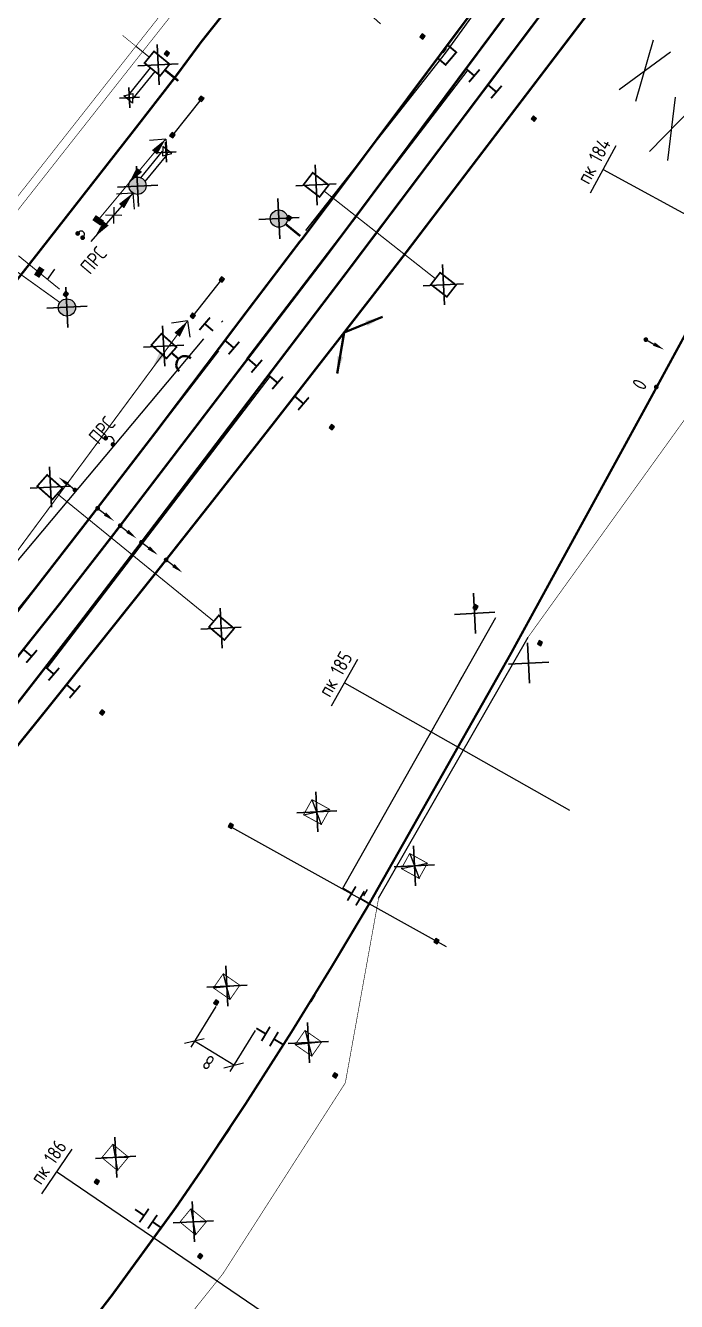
# Model space of a CAD drawing. Header units: metres. Extents: x 7125 to 11673, y -5803 to -4152.
# Drawn here: x 10838.7 to 10951.7, y -5435.8 to -5214.4 of the extents above; entities that cross this region are included whole.
import ezdxf
from ezdxf.enums import TextEntityAlignment as Align

# ---------------------------------------------------------------- set-up
doc = ezdxf.new("R2010")
doc.units = ezdxf.units.M
doc.layers.get('Defpoints').update_dxf_attribs({"color": 4})
for name, color, linetype in [('DEMONTAG', 1, 'Continuous'), ('P_piket (новые)', 7, 'Continuous'), ('P_ps_psi_prs_2 ЭТАП', 1, 'Continuous'), ('P_userhelp_стойки', 1, 'Continuous'), ('S_opor', 7, 'Continuous'), ('S_p_podves_1КП', 7, 'Continuous'), ('S_zig', 7, 'Continuous'), ('КС_ОПОРЫ В МАСШТАБЕ', 6, 'Continuous')]:
    doc.layers.add(name, color=color, linetype=linetype)
doc.layers.add('N_p_podves_2КП', color=1, linetype='Continuous', lineweight=40)
doc.styles.add('00 ТЭЛП  25', font='gost.shx', dxfattribs={"height": 2.5})
doc.styles.add('GostB_TTF', font='')
doc.styles.get("Standard").update_dxf_attribs({"font": 'arial.ttf'})
doc.styles.add('Шаблон 1.5', font='simplex.shx', dxfattribs={"height": 1.5})
doc.styles.get('GostB_TTF').set_extended_font_data('GOST type B')
doc.linetypes.add('ВЛ2', pattern='A,15.3,-2.35,["WL",GostB_TTF,S=1.5,R=0,X=-1.2,Y=-0.75],-2.35', length=20)
doc.linetypes.add('Волновод', pattern='A,100.7,-7.2,["~",Standard,S=2.5,R=0,X=-2.54,Y=-1.4],-4.35', length=112.25)
doc.linetypes.add('Волновод1', pattern='A,35.8,-2.1,["~",GostB_TTF,S=3,R=0,X=-1.1,Y=-1.05],-2.1', length=40)
doc.linetypes.add('ВОЛС1', pattern='A,33.6,-3.2,["ВОЛС",GostB_TTF,S=1.5,R=0,X=-2.2,Y=-0.75],-3.2', length=40)
doc.dimstyles.new('ISO-25', dxfattribs={"dimtxt": 2.5, "dimasz": 2.5, "dimexe": 1.25, "dimexo": 0.625, "dimtad": 1, "dimtxsty": '00 ТЭЛП  25', "dimblk": 'OBLIQUE', "dimcen": 2.5, "dimadec": 0, "dimazin": 0, "dimtfac": 1, "dimtmove": 0, "dimatfit": 3, "dimfxl": 1, "dimarcsym": 0})

# ---------------------------------------------------------------- blocks, each defined once
blk = doc.blocks.new('*U265')
at = {"const_width": 0.3}
blk.add_lwpolyline([(-1.3, 1.75), (1.3, 1.75), (1.3, -1.75), (-1.3, -1.75)], close=True, dxfattribs=at)
at = {"layer": 'Defpoints'}
blk.add_point((0, 0), dxfattribs=at)
blk = doc.blocks.new('*U865')
at = {"lineweight": -3}
for q in [(1.42, 2.45), (2.45, -1.42)]:
    blk.add_line((0, 0), q, dxfattribs=at)
blk.add_solid([(6.97, 1.17), (6.64, 2.3), (9.7, 2.58)], dxfattribs=at)
at = {"lineweight": -3, "extrusion": (-1.59297e-17, 9.87231e-17, -1)}
blk.add_solid([(-2.76, 1.34), (-3.07, 0.2), (0, 0)], dxfattribs=at)
blk = doc.blocks.new('*U362')
at = {"ltscale": 0.8}
h = blk.add_hatch(color=256, dxfattribs=at)
edge = h.paths.add_edge_path()
edge.add_arc((0, 0), 0.411, 0, 360, ccw=False)
blk.add_line((0, 0), (0, 1.6), dxfattribs=at)
blk.add_solid([(-0.33, 1.6), (0.33, 1.6), (0, 3.6)], dxfattribs=at)
at = {"ltscale": 0.8, "style": 'Шаблон 1.5', "flags": 4}
blk.add_attdef('N_ZIG_ZNACHENIE', text='', height=1.5, dxfattribs=at).set_placement((0, 0.9), align=Align.CENTER)
blk = doc.blocks.new('*U306')
at = {"ltscale": 0.8}
h = blk.add_hatch(color=256, dxfattribs=at)
edge = h.paths.add_edge_path()
edge.add_arc((0, 0), 0.411, 0, 360)
blk.add_line((0, 0), (0, -1.6), dxfattribs=at)
blk.add_solid([(-0.33, -1.6), (0.33, -1.6), (0, -3.6)], dxfattribs=at)
at = {"ltscale": 0.8, "style": 'Шаблон 1.5', "flags": 4}
blk.add_attdef('N_ZIG_ZNACHENIE', text='', height=1.5, dxfattribs=at).set_placement((0, 0.9), align=Align.CENTER)
blk = doc.blocks.new('*U384')
at = {"lineweight": 40, "ltscale": 2}
blk.add_line((0, -1.75), (0, -3.36), dxfattribs=at)
at = {"const_width": 0.3}
blk.add_lwpolyline([(-1.3, 1.75), (1.3, 1.75), (1.3, -1.75), (-1.3, -1.75)], close=True, dxfattribs=at)
at = {"lineweight": 40, "ltscale": 2}
blk.add_arc((0, -4.86), 1.5, 0, 180, dxfattribs=at)
at = {"layer": 'Defpoints'}
blk.add_point((0, 0), dxfattribs=at)
blk = doc.blocks.new('*U385')
at = {"ltscale": 0.8}
h = blk.add_hatch(color=0, dxfattribs=at)
edge = h.paths.add_edge_path()
edge.add_arc((0.05, 0.26), 0.411, 0, 360)
h = blk.add_hatch(color=0, dxfattribs=at)
edge = h.paths.add_edge_path()
edge.add_arc((0.05, -1.43), 0.411, 0, 360)
at = {"color": 0, "ltscale": 0.8}
blk.add_arc((0.04, -0.59), 0.845, 270.6614, 89.3386, dxfattribs=at)
at = {"color": 0, "ltscale": 0.8, "style": 'Шаблон 1.5', "flags": 4}
blk.add_attdef('N_PRS', text='', height=1.5, dxfattribs=at).set_placement((0.24, 0.71), align=Align.CENTER)
blk = doc.blocks.new('_Стойка без подкоса')
at = {"layer": 'P_userhelp_стойки', "color": 0, "ltscale": 0.5, "const_width": 0.32}
blk.add_lwpolyline([(0, 0), (0, -1.9), (1.43, -1.9), (-1.43, -1.9)], dxfattribs=at)
blk = doc.blocks.new('*U270')
blk.add_blockref('_Стойка без подкоса', (0, 1.9))
blk = doc.blocks.new('*U516')
at = {"const_width": 0.3}
blk.add_lwpolyline([(-1.3, 1.75), (1.3, 1.75), (1.3, -1.75), (-1.3, -1.75)], close=True, dxfattribs=at)
at = {"layer": 'Defpoints'}
blk.add_point((0, 0), dxfattribs=at)
blk = doc.blocks.new('S_OPOR_GB')
h = blk.add_hatch(color=256)
edge = h.paths.add_edge_path()
edge.add_arc((0, 0), 1.5, 0, 360)
at = {"ltscale": 0.8}
blk.add_circle((0, 0), 1.5, dxfattribs=at)
blk = doc.blocks.new('S_OPOR_GB_BKONS_BKRON')
blk.add_blockref('S_OPOR_GB', (0, 0))
blk = doc.blocks.new('*U348')
at = {"lineweight": 40, "ltscale": 0.8, "const_width": 0.4}
blk.add_lwpolyline([(0, -1.5), (0, -4.78)], dxfattribs=at)
blk.add_blockref('S_OPOR_GB_BKONS_BKRON', (0, 0))
blk = doc.blocks.new('N_KRON')
at = {"color": 0, "ltscale": 0.8, "const_width": 0.2}
blk.add_lwpolyline([(0, 3), (0, 0)], dxfattribs=at)
at = {"color": 1, "ltscale": 0.8, "const_width": 0.2}
blk.add_lwpolyline([(0, 3), (0, 3)], dxfattribs=at)
at = {"layer": 'Defpoints', "ltscale": 0.8, "const_width": 0.1}
blk.add_lwpolyline([(0, 6), (0, 3)], dxfattribs=at)
blk = doc.blocks.new('*U176')
at = {"const_width": 0.3}
blk.add_lwpolyline([(-1.3, 1.75), (1.3, 1.75), (1.3, -1.75), (-1.3, -1.75)], close=True, dxfattribs=at)
at = {"color": 0, "ltscale": 0.8, "const_width": 0.4}
blk.add_lwpolyline([(0, -1.75), (0, -4.75)], dxfattribs=at)
at = {"layer": 'Defpoints'}
blk.add_point((0, 0), dxfattribs=at)
at = {"color": 0}
blk.add_blockref('N_KRON', (0, 1.75), dxfattribs=at)
blk = doc.blocks.new('*U331')
blk.add_blockref('S_OPOR_GB_BKONS_BKRON', (0, 0))
blk = doc.blocks.new('N_OTTG2')
at = {"color": 0, "ltscale": 0.8}
for p, q in [((-8.03, 1), (-8.03, -1)), ((-6.71, 0), (-8.03, 1)), ((-1.37, 0.5), (-7.38, 0.5)), ((-8.03, -1), (-6.71, 0)), ((-1.37, -0.5), (-7.36, -0.5))]:
    blk.add_line(p, q, dxfattribs=at)
blk = doc.blocks.new('Существующие оттяжки')
at = {"linetype": 'Волновод'}
blk.add_blockref('N_OTTG2', (0, 0), dxfattribs=at)
blk = doc.blocks.new('S_ZIG_0')
at = {"ltscale": 0.8}
h = blk.add_hatch(color=256, dxfattribs=at)
edge = h.paths.add_edge_path()
edge.add_arc((0.01, 0.02), 0.411, -180, 180)
at = {"ltscale": 0.8, "style": 'Шаблон 1.5', "flags": 4}
blk.add_attdef('N_ZIG_0', text='', height=1.5, dxfattribs=at).set_placement((0.01, 0.78), align=Align.CENTER)
blk = doc.blocks.new('*U559')
for p, q in [((4.68, 16.35), (-4.68, 16.35)), ((0, 16.35), (0, -28.55))]:
    blk.add_line(p, q)
blk = doc.blocks.new('A$C62177B7A')
for p, q in [((-0.335, 0.335), (-0.335, -0.335)), ((0.335, 0.335), (-0.335, 0.335)), ((0.335, -0.335), (0.335, 0.335)), ((-0.335, -0.335), (0.335, -0.335))]:
    blk.add_line(p, q)
at = {"layer": 'Defpoints'}
for p, q in [((-0.335, 0.335), (0.335, -0.335)), ((0.335, 0.335), (-0.335, -0.335)), ((-0.335, 0), (0.335, 0)), ((0, 0.335), (0, -0.335))]:
    blk.add_line(p, q, dxfattribs=at)
blk = doc.blocks.new('*U85')
for p, q in [((0.11, 0.605), (-0.11, 0.605)), ((-0.11, 0.605), (-0.11, 0.065)), ((-0.11, 0.065), (0.11, 0.065)), ((0.11, 0.065), (0.11, 0.605))]:
    blk.add_line(p, q)
at = {"layer": 'Defpoints'}
for p, q in [((0.11, 0.065), (-0.11, 0.605)), ((-0.11, 0.065), (0.11, 0.605)), ((0.11, 0.335), (-0.11, 0.335)), ((0, 0.065), (0, 0.605))]:
    blk.add_line(p, q, dxfattribs=at)
blk.add_blockref('A$C62177B7A', (0, 0.335))
blk = doc.blocks.new('*U188')
for p, q in [((0, 0), (-8, 0)), ((0.375, 0.335), (-0.295, 0.335)), ((-0.295, 0.335), (-0.295, -0.335)), ((0.375, -0.335), (0.375, 0.335)), ((-0.295, -0.335), (0.375, -0.335))]:
    blk.add_line(p, q)
at = {"layer": 'Defpoints'}
for p, q in [((-0.295, -0.335), (0.375, 0.335)), ((-0.295, 0.335), (0.375, -0.335)), ((0.04, 0.335), (0.04, -0.335)), ((-0.295, 0), (0.375, 0))]:
    blk.add_line(p, q, dxfattribs=at)
blk = doc.blocks.new('*U864')
blk.add_blockref('S_OPOR_GB_BKONS_BKRON', (0, 0))
blk = doc.blocks.new('*U383')
at = {"ltscale": 0.8}
for p in [(-6.35, -3.43), (6.26, -3.6)]:
    blk.add_line(p, (0, 0), dxfattribs=at)
for points in [[(-3.94, -1.59), (-3.47, -2.45), (-6.35, -3.43)], [(3.89, -1.69), (3.41, -2.54), (6.26, -3.6)]]:
    blk.add_solid(points, dxfattribs=at)
blk = doc.blocks.new('_Oblique')
at = {"color": 0, "linetype": 'ByBlock', "lineweight": -2}
blk.add_line((-0.5, -0.5), (0.5, 0.5), dxfattribs=at)
blk = doc.blocks.new('*D882')
at = {"layer": 'Defpoints', "color": 0, "lineweight": -2, "transparency": 16777216}
for p, q in [((10871.73, -5384.56), (10867.38, -5391.66)), ((10878.55, -5388.74), (10874.2, -5395.84)), ((10874.85, -5394.78), (10868.03, -5390.6))]:
    blk.add_line(p, q, dxfattribs=at)
at = {"layer": 'Defpoints', "color": 0, "transparency": 16777216}
for p in [(10872.05, -5384.03), (10878.87, -5388.21), (10868.03, -5390.6)]:
    blk.add_point(p, dxfattribs=at)
at = {"layer": 'Defpoints', "color": 0, "lineweight": -2, "transparency": 16777216, "xscale": 2.5, "yscale": 2.5, "zscale": 2.5}
for p, rotation in [((10868.03, -5390.6), 148.5042554702589), ((10874.85, -5394.78), 328.5042554702589)]:
    blk.add_blockref('_Oblique', p, dxfattribs=dict(at, rotation=rotation))
at = {"layer": 'Defpoints', "color": 0, "transparency": 16777216, "insert": (10870.46, -5394.29), "char_height": 2.5, "attachment_point": 5, "rotation": 148.5043, "style": '00 ТЭЛП  25'}
blk.add_mtext('8', dxfattribs=at)
blk = doc.blocks.new('*U919')
at = {"lineweight": -3}
for q in [(1.54, 2.37), (2.37, -1.54)]:
    blk.add_line((0, 0), q, dxfattribs=at)
at = {"lineweight": -3, "extrusion": (-1.10253e-17, 9.93904e-17, -1)}
blk.add_solid([(-2.83, 1.2), (-3.07, 0.05), (0, 0)], dxfattribs=at)
at = {"lineweight": -3}
blk.add_solid([(7.02, 0.82), (6.75, 1.97), (9.82, 2.09)], dxfattribs=at)
blk = doc.blocks.new('Z_DEMONT')
at = {"color": 1, "lineweight": -3, "ltscale": 0.8}
for p, q in [((-1.02, 1.01), (0.98, -0.99)), ((-1.02, -0.99), (0.98, 1.01))]:
    blk.add_line(p, q, dxfattribs=at)
blk = doc.blocks.new('D_A_PKOMP')
at = {"lineweight": -3}
for q in [(1.79, 2.19), (11.1, 1.1), (2.19, -1.79)]:
    blk.add_line((0, 0), q, dxfattribs=at)
at = {"lineweight": -3, "extrusion": (0, 1e-16, -1)}
blk.add_solid([(-2.94, 0.88), (-3.06, -0.29), (0, 0)], dxfattribs=at)
at = {"lineweight": -3}
blk.add_solid([(7.07, 0.04), (6.92, 1.21), (9.99, 1)], dxfattribs=at)
at = {"linetype": 'Волновод'}
blk.add_blockref('Z_DEMONT', (5.1, 0.5), dxfattribs=at)
blk = doc.blocks.new('*U920')
at = {"color": 0, "rotation": 185.2263195992145}
blk.add_blockref('D_A_PKOMP', (0, 0), dxfattribs=at)
blk = doc.blocks.new('N_VOZDUSH')
at = {"lineweight": 0, "ltscale": 5, "true_color": 0xffffff}
blk.add_hatch(color=7, dxfattribs=at).paths.add_polyline_path([(0.82, 0.82), (0.18, 0.82), (0.18, -0.71), (0.82, -0.71)])
at = {"lineweight": 0, "const_width": 0.229}
for points in [[(0.08, 0.91), (0.08, -0.8)], [(0.92, 0.91), (0.92, -0.8)]]:
    blk.add_lwpolyline(points, dxfattribs=at)
at = {"color": 7, "lineweight": 0, "ltscale": 5, "true_color": 0xffffff}
blk.add_lwpolyline([(0.82, 0.82), (0.18, 0.82), (0.18, -0.71), (0.82, -0.71)], close=True, dxfattribs=at)
blk = doc.blocks.new('*U922')
at = {"ltscale": 0.8}
h = blk.add_hatch(color=0, dxfattribs=at)
edge = h.paths.add_edge_path()
edge.add_arc((0.05, -0.31), 0.411, 0, 360)
h = blk.add_hatch(color=0, dxfattribs=at)
edge = h.paths.add_edge_path()
edge.add_arc((0.05, -1.43), 0.411, 0, 360)
at = {"color": 0, "ltscale": 0.8}
blk.add_arc((0.28, -0.87), 0.605, 247.6469, 112.3531, dxfattribs=at)
at = {"color": 0, "ltscale": 0.8, "style": 'Шаблон 1.5', "flags": 4}
blk.add_attdef('N_PRS', text='', height=1.5, dxfattribs=at).set_placement((0.24, 0.71), align=Align.CENTER)
blk = doc.blocks.new('_Стойка пер.')
at = {"layer": 'P_userhelp_стойки', "color": 0, "ltscale": 0.5, "const_width": 0.32}
blk.add_lwpolyline([(1.43, 0), (1.43, -1.77), (-1.43, -1.77), (-1.43, 0)], dxfattribs=at)
blk = doc.blocks.new('*U121')
blk.add_blockref('_Стойка пер.', (0, 1.77))
blk = doc.blocks.new('*U1307')
for p, q in [((4.68, 16.35), (-4.68, 16.35)), ((0, 16.35), (0, -32.48))]:
    blk.add_line(p, q)
blk = doc.blocks.new('*U552')
at = {"linetype": 'Волновод', "xscale": -1}
blk.add_blockref('N_OTTG2', (0, 0), dxfattribs=at)

msp = doc.modelspace()

# ---------------------------------------------------------------- linework, layer by layer
at = {"color": 1, "lineweight": -2}
for p, q in [((10944.624, -5227.522), (10947.683, -5216.917)), ((10941.711, -5225.494), (10950.597, -5218.945)), ((10950.179, -5237.807), (10951.468, -5226.844)), ((10946.974, -5236.28), (10954.673, -5228.371))]:
    msp.add_line(p, q, dxfattribs=at)
at = {"linetype": 'Волновод1'}
msp.add_lwpolyline([(10832.713, -5249.965, 0.1, 0.1, 0), (10857.874, -5218.003, 0.1, 0.1, 0), (10884.984, -5183.678, 0.1, 0.1, 0), (10916.511, -5145.024, 0.1, 0.1, 0), (10940.888, -5119.999, 0.1, 0.1, 0), (10974.905, -5084.986, 0.1, 0.1, 0), (11013.236, -5040.876, 0.1, 0.1, 0), (11038.608, -5010.564, 0.1, 0.1, 0), (11067.553, -4976.273, 0.1, 0.1, 0), (11091.817, -4943.138, 0.1, 0.1, 0), (11126.479, -4894.051, 0.1, 0.1, 0), (11158.173, -4852.911, 0.1, 0.1, 0)], format="xyseb", dxfattribs=at)
at = {"linetype": 'ВОЛС1'}
msp.add_lwpolyline([(10833.82, -5250.978, 0.1, 0.1, 0), (10859.035, -5218.952, 0.1, 0.1, 0), (10886.145, -5184.627, 0.1, 0.1, 0), (10910.622, -5154.386, 0.1, 0.1, 0), (10942.05, -5120.948, 0.1, 0.1, 0), (10976.067, -5085.935, 0.1, 0.1, 0), (11014.398, -5041.825, 0.1, 0.1, 0), (11039.769, -5011.513, 0.1, 0.1, 0), (11068.715, -4977.222, 0.1, 0.1, 0), (11092.857, -4943.982, 0.1, 0.1, 0), (11127.645, -4894.948, 0.1, 0.1, 0), (11159.612, -4853.998, 0.1, 0.1, 0)], format="xyseb", dxfattribs=at)
at = {"linetype": 'ВЛ2'}
msp.add_lwpolyline([(10760.413, -5554.002, 0.1, 0.1, 0), (10795.061, -5521.703, 0.1, 0.1, 0), (10821.654, -5493.642, 0.1, 0.1, 0), (10847.794, -5462.471, 0.1, 0.1, 0), (10872.991, -5430.912, 0.1, 0.1, 0), (10894.212, -5397.818, 0.1, 0.1, 0), (10900.012, -5365.634, 0.1, 0.1, 0), (10925.913, -5320.509, 0.1, 0.1, 0), (10953.015, -5282.834, 0.1, 0.1, 0), (10974.527, -5243.507, 0.1, 0.1, 0), (10995.865, -5204.9, 0.1, 0.1, 0), (11020.174, -5160.647, 0.1, 0.1, 0), (11046.285, -5112.043, 0.1, 0.1, 0), (11073.3, -5063.877, 0.1, 0.1, 0), (11099.349, -5016.017, 0.1, 0.1, 0), (11112.875, -4986.094, 0, 0, 0)], format="xyseb", dxfattribs=at)
at = {"layer": 'Defpoints'}
for p, q in [((10947.868, -5168.995), (10911.521, -5219.183)), ((10911.521, -5219.183), (10887.287, -5249.972)), ((10911.183, -5219.152), (10911.732, -5218.405)), ((10915.445, -5222.121), (10877.064, -5272.213)), ((10842.558, -5258.452), (10843.807, -5256.669)), ((10872.755, -5265.875), (10872.974, -5265.624)), ((10869.579, -5268.754), (10830, -5315.929)), ((10881.091, -5275.306), (10842.442, -5325.881)), ((10929.823, -5310.683), (10930.187, -5310.024)), ((10893.741, -5364.197), (10920.333, -5317.115)), ((10925.892, -5320.545), (10899.877, -5365.869, 0)), ((10913.958, -5328.316), (10914.458, -5327.402)), ((10908.877, -5337.377), (10909.753, -5335.846)), ((10888.422, -5348.687), (10890.038, -5353.004)), ((10886.973, -5351.314), (10891.487, -5350.377)), ((10874.458, -5353.483), (10911.677, -5374.163)), ((10905.376, -5358.036), (10906.992, -5362.353)), ((10903.928, -5360.663), (10908.441, -5359.726)), ((10871.325, -5381.361), (10875.911, -5380.891)), ((10873.035, -5378.896), (10874.201, -5383.356)), ((10888.275, -5383.77), (10888.982, -5382.616)), ((10887.218, -5388.734), (10888.384, -5393.194)), ((10885.508, -5391.199), (10890.093, -5390.729)), ((10871.91, -5409.169), (10874.233, -5405.754)), ((10853.883, -5408.477), (10854.673, -5413.018)), ((10851.973, -5410.79), (10856.582, -5410.705)), ((10867.43, -5419.658), (10868.219, -5424.199)), ((10865.52, -5421.971), (10870.129, -5421.886))]:
    msp.add_line(p, q, dxfattribs=at)
at = {"layer": 'Defpoints', "color": 2}
msp.add_line((10872.202, -5270.866), (10834.628, -5319.646), dxfattribs=at)
at = {"layer": 'Defpoints', "color": 5}
msp.add_line((10897.42, -5365.384, 0), (10898.066, -5364.259, 0), dxfattribs=at)
at = {"layer": 'Defpoints', "const_width": 0.15}
for points in [[(10886.973, -5351.314), (10888.422, -5348.687), (10891.487, -5350.377), (10890.038, -5353.004)], [(10903.928, -5360.663), (10905.376, -5358.036), (10908.441, -5359.726), (10906.992, -5362.353)], [(10871.325, -5381.361), (10873.035, -5378.896), (10875.911, -5380.891), (10874.201, -5383.356)], [(10885.508, -5391.199), (10887.218, -5388.734), (10890.093, -5390.729), (10888.384, -5393.194)], [(10851.973, -5410.79), (10853.883, -5408.477), (10856.582, -5410.705), (10854.673, -5413.018)], [(10865.52, -5421.971), (10867.43, -5419.658), (10870.129, -5421.886), (10868.219, -5424.199)]]:
    msp.add_lwpolyline(points, close=True, dxfattribs=at)
at = {"layer": 'DEMONTAG', "color": 1, "lineweight": 30, "ltscale": 2}
for p, q in [((10861.898, -5224.719), (10861.539, -5217.728)), ((10858.223, -5221.403), (10865.214, -5221.044)), ((10856.842, -5228.68), (10856.663, -5225.185)), ((10855.005, -5227.022), (10858.5, -5226.843)), ((10863.194, -5238.136), (10863.015, -5234.64)), ((10861.357, -5236.478), (10864.852, -5236.298)), ((10858.346, -5245.781), (10857.987, -5238.79)), ((10889.323, -5245.547), (10888.965, -5238.556)), ((10854.671, -5242.464), (10861.662, -5242.106)), ((10885.649, -5242.23), (10892.64, -5241.872)), ((10882.859, -5251.396), (10882.501, -5244.406)), ((10879.184, -5248.08), (10886.175, -5247.722)), ((10911.414, -5262.874), (10911.056, -5255.883)), ((10846.088, -5266.766), (10845.73, -5259.776)), ((10907.74, -5259.558), (10914.731, -5259.199)), ((10842.414, -5263.45), (10849.404, -5263.092)), ((10862.871, -5273.514), (10862.513, -5266.524)), ((10859.196, -5270.198), (10866.187, -5269.84)), ((10843.232, -5297.965), (10842.873, -5290.975)), ((10839.557, -5294.649), (10846.548, -5294.291)), ((10916.816, -5319.877), (10916.458, -5312.886)), ((10872.829, -5322.446), (10872.471, -5315.455)), ((10913.142, -5316.561), (10920.132, -5316.202)), ((10869.155, -5319.129), (10876.146, -5318.771)), ((10926.171, -5328.497), (10925.813, -5321.507)), ((10922.496, -5325.181), (10929.487, -5324.823)), ((10889.441, -5354.305), (10889.083, -5347.314)), ((10885.767, -5350.988), (10892.757, -5350.63)), ((10906.377, -5363.676), (10906.019, -5356.685)), ((10902.702, -5360.359), (10909.693, -5360.001)), ((10873.839, -5384.535), (10873.481, -5377.544)), ((10870.164, -5381.219), (10877.155, -5380.86)), ((10887.981, -5394.326), (10887.623, -5387.335)), ((10884.307, -5391.009), (10891.297, -5390.651)), ((10854.571, -5414.24), (10854.213, -5407.249)), ((10850.897, -5410.924), (10857.888, -5410.566)), ((10868.022, -5425.423), (10867.663, -5418.432)), ((10864.347, -5422.107), (10871.338, -5421.748))]:
    msp.add_line(p, q, dxfattribs=at)
at = {"layer": 'N_p_podves_2КП'}
for points in [[(10722.628, -5443.839, 0.4, 0.4, 0), (10733.525, -5433.03, 0.4, 0.4, 0), (10750.688, -5415.509, 0.4, 0.4, 0), (10762.209, -5403.363, 0.4, 0.4, 0), (10771.324, -5393.529, 0.4, 0.4, 0), (10785.178, -5378.18, 0.4, 0.4, 0), (10800.752, -5360.409, 0.4, 0.4, 0), (10808.167, -5351.674, 0.4, 0.4, 0), (10819.528, -5338.043, 0.4, 0.4, 0), (10829.493, -5325.616, 0.4, 0.4, 0), (10840.183, -5312.344, 0.4, 0.4, 0), (10849.752, -5300, 0.4, 0.4, 0), (10861.355, -5284.899, 0.4, 0.4, 0), (10876.918, -5264.273, 0.4, 0.4, 0), (10886.298, -5251.921, 0.4, 0.4, 0), (10886.715, -5251.444, 0.4, 0.4, 0), (10890.448, -5246.465, 0.4, 0.4, 0), (10892.066, -5244.337, 0.4, 0.4, 0), (10936.83, -5184.495, 0.4, 0.4, 0)], [(10736.794, -5436.485, 0.4, 0.4, 0), (10749.659, -5423.799, 0.4, 0.4, 0), (10759.229, -5413.881, 0.4, 0.4, 0), (10767.204, -5405.523, 0.4, 0.4, 0), (10775.087, -5397.016, 0.4, 0.4, 0), (10786.577, -5384.257, 0.4, 0.4, 0), (10798.01, -5371.376, 0.4, 0.4, 0), (10806.458, -5361.507, 0.4, 0.4, 0), (10811.763, -5355.192, 0.4, 0.4, 0), (10824.291, -5340.26, 0.4, 0.4, 0), (10833.471, -5328.79, 0.4, 0.4, 0), (10844.684, -5314.682, 0.4, 0.4, 0), (10853.624, -5303.168, 0.4, 0.4, 0), (10890.988, -5254.269, 0.4, 0.4, 0), (10896.067, -5247.504, 0.4, 0.4, 0), (10940.808, -5187.436, 0.4, 0.4, 0)], [(10661.457, -5438.902, 0.4, 0.4, 0), (10677.263, -5424.348, 0.4, 0.4, 0), (10692.266, -5410.069, 0.4, 0.4, 0), (10701.568, -5401.276, 0.4, 0.4, 0), (10718.269, -5385.307, 0.4, 0.4, 0), (10733.395, -5370.855, 0.4, 0.4, 0), (10741.327, -5363.267, 0.4, 0.4, 0), (10758.821, -5346.493, 0.4, 0.4, 0), (10773.799, -5331.689, 0.4, 0.4, 0), (10780.505, -5324.737, 0.4, 0.4, 0), (10792.703, -5311.734, 0.4, 0.4, 0), (10803.395, -5299.912, 0.4, 0.4, 0), (10816.787, -5284.177, 0.4, 0.4, 0), (10826.924, -5271.696, 0.4, 0.4, 0), (10840.466, -5254.439, 0.4, 0.4, 0), (10857.6, -5232.508, 0.4, 0.4, 0), (10864.592, -5223.491, 0.4, 0.4, 0), (10869.248, -5217.198, 0.4, 0.4, 0), (10891.48, -5189.259, 0.4, 0.4, 0)], [(10851.567, -5247.868, 0.2, 0.2, 0), (10863.013, -5234.12, 0, 0, 0)]]:
    msp.add_lwpolyline(points, format="xyseb", dxfattribs=at)
at = {"layer": 'N_p_podves_2КП', "color": 6}
msp.add_lwpolyline([(10842.175, -5449.637, 0.4, 0.4, 0), (10853.728, -5434.665, 0.4, 0.4, 0), (10864.81, -5419.448, 0.4, 0.4, 0), (10869.159, -5413.121, 0.4, 0.4, 0), (10877.062, -5401.226, 0.4, 0.4, 0), (10884.912, -5388.939, 0.4, 0.4, 0), (10891.988, -5377.439, 0.4, 0.4, 0), (10898.432, -5366.635, 0.4, 0.4, 0), (10922.909, -5323.39, 0.4, 0.4, 0), (10946.598, -5280.114, 0.4, 0.4, 0), (10968.044, -5240.663, 0.4, 0.4, 0)], format="xyseb", dxfattribs=at)
at = {"layer": 'N_p_podves_2КП', "const_width": 0.2}
for points in [[(10837.51, -5254.352), (10844.639, -5260.143)], [(10866.844, -5265.648), (10830.074, -5315.341), (10824.779, -5321.844), (10803.496, -5346.981), (10766.17, -5389.261), (10728.466, -5429.333)]]:
    msp.add_lwpolyline(points, dxfattribs=at)
at = {"layer": 'S_opor', "const_width": 0.2}
for points in [[(10890.453, -5243.067), (10909.837, -5258.326)], [(10835.496, -5255.856), (10844.692, -5262.448)], [(10871.397, -5317.755), (10844.249, -5295.656)]]:
    msp.add_lwpolyline(points, dxfattribs=at)
at = {"layer": 'S_p_podves_1КП'}
for points in [[(10740.581, -5440.492, 0.4, 0.4, 0), (10761.256, -5419.759, 0.4, 0.4, 0), (10779.279, -5400.752, 0.4, 0.4, 0), (10795.286, -5382.923, 0.4, 0.4, 0), (10813.001, -5362.087, 0.4, 0.4, 0), (10815.792, -5358.92, 0.4, 0.4, 0), (10827.34, -5344.549, 0.4, 0.4, 0), (10837.379, -5331.912, 0.4, 0.4, 0), (10847.618, -5318.73, 0.4, 0.4, 0), (10857.203, -5306.201, 0.4, 0.4, 0), (10876.94, -5280.239, 0.4, 0.4, 0), (10894.627, -5256.976, 0.4, 0.4, 0), (10899.643, -5250.315, 0.4, 0.4, 0), (10944.835, -5190.33, 0.4, 0.4, 0)], [(10939.155, -5208.596, 0.4, 0.4, 0), (10904.484, -5254.119, 0.4, 0.4, 0), (10899.623, -5260.417, 0.4, 0.4, 0), (10893.995, -5267.673, 0.4, 0.4, 0), (10881.897, -5283.216, 0.4, 0.4, 0), (10871.056, -5297.04, 0.4, 0.4, 0), (10861.235, -5309.483, 0.4, 0.4, 0), (10851.972, -5321.1, 0.4, 0.4, 0), (10840.995, -5334.807, 0.4, 0.4, 0), (10831.758, -5346.239, 0.4, 0.4, 0), (10818.911, -5361.96, 0.4, 0.4, 0), (10807.118, -5376.073, 0.4, 0.4, 0), (10792.052, -5393.496, 0.4, 0.4, 0), (10782.851, -5403.804, 0.4, 0.4, 0), (10762.043, -5426.014, 0.4, 0.4, 0), (10744.005, -5444.115, 0.4, 0.4, 0)]]:
    msp.add_lwpolyline(points, format="xyseb", dxfattribs=at)

# ---------------------------------------------------------------- block references
at = {"rotation": 38.1549282288584}
msp.add_blockref('*U920', (10857.356, -5243.464), dxfattribs=at)
ref = msp.add_blockref('S_ZIG_0', (10948.167, -5277.133), dxfattribs=dict(rotation=61.38152014671264))
ref.add_attrib('N_ZIG_0', '0', dxfattribs={"ltscale": 0.8, "height": 2.5, "rotation": 61.38152, "style": '00 ТЭЛП  25'}).set_placement((10947.011, -5277.626), align=Align.BOTTOM_CENTER)
at = {"layer": 'N_p_podves_2КП'}
for name, p, rotation in [('*U919', (10863.044, -5234.094), 218.1549282288584), ('N_VOZDUSH', (10851.087, -5248.655), 55.22639183931015), ('N_VOZDUSH', (10840.659, -5256.972), 327.4014339606753), ('*U383', (10893.993, -5267.672), 52.28078783817904), ('*U865', (10866.844, -5265.648), 218.1549282288584)]:
    msp.add_blockref(name, p, dxfattribs=dict(at, rotation=rotation))
at = {"layer": 'P_piket (новые)'}
for name, p, rotation in [('*U1307', (10876.119, -5192.446), 48.20241824659605), ('*U559', (10953.267, -5247.223), 61.38498525302752), ('*U559', (10908.271, -5336.48), 60.50906182956043), ('*U559', (10857.636, -5422.412), 55.72045220630898)]:
    msp.add_blockref(name, p, dxfattribs=dict(at, rotation=rotation))
at = {"layer": 'P_ps_psi_prs_2 ЭТАП', "color": 1}
ref = msp.add_blockref('*U922', (10847.516, -5250.322), dxfattribs=dict(at, rotation=49.67326999205504))
ref.add_attrib('N_PRS', 'ПРС', dxfattribs={"layer": '0', "color": 0, "ltscale": 0.8, "height": 2.5, "rotation": 49.67327, "style": '00 ТЭЛП  25'}).set_placement((10852.045, -5256.416), align=Align.BOTTOM_CENTER)
ref = msp.add_blockref('*U385', (10852.791, -5286.2), dxfattribs=dict(at, rotation=49.67326999205504))
ref.add_attrib('N_PRS', 'ПРС', dxfattribs={"layer": '0', "color": 0, "ltscale": 0.8, "height": 2.5, "rotation": 49.67327, "style": '00 ТЭЛП  25'}).set_placement((10853.52, -5285.887), align=Align.BOTTOM_CENTER)
at = {"layer": 'P_userhelp_стойки'}
for name, p, rotation in [('*U121', (10912.528, -5220.145), 49.52473910206434), ('*U270', (10916.584, -5223.13), 49.52473910206434), ('*U270', (10920.414, -5225.944), 49.52473910206434), ('*U270', (10869.816, -5266.143), 229.5247391020644), ('*U270', (10874.887, -5270.354), 49.52473910206434), ('*U270', (10878.837, -5273.514), 49.52473910206434), ('*U270', (10882.452, -5276.401), 49.52473910206434), ('*U270', (10886.954, -5280.007), 49.52473910206434), ('*U270', (10839.792, -5323.854), 49.52473910206434), ('*U270', (10843.644, -5326.936), 49.52473910206434), ('*U270', (10847.284, -5329.976), 49.52473910206434), ('*U270', (10895.301, -5364.985), 59.50019873801462), ('*U270', (10880.41, -5389.329), 59.26751839391193), ('*U270', (10859.303, -5420.844), 55.51199665625767)]:
    msp.add_blockref(name, p, dxfattribs=dict(at, rotation=rotation))
at = {"layer": 'P_userhelp_стойки', "xscale": -1}
for p, rotation in [((10896.77, -5365.825), 239.5001987380149), ((10881.831, -5390.236), 239.2675183939122), ((10860.763, -5421.929), 235.511996656258)]:
    msp.add_blockref('*U270', p, dxfattribs=dict(at, rotation=rotation))
at = {"layer": 'S_opor'}
for name, p, rotation in [('*U176', (10861.552, -5221.008), 50.75250441694303), ('*U552', (10861.621, -5221.028), 230.7028994680978), ('Существующие оттяжки', (10858.225, -5242.216), 230.7028994680978), ('*U331', (10858.157, -5242.196), 220.6546460336688), ('*U516', (10889.144, -5242.051), 52.44528590671388), ('*U348', (10882.68, -5247.901), 50.779447484165), ('*U516', (10911.235, -5259.378), 232.1431323056063), ('*U864', (10845.912, -5263.321), 232.6083064548515), ('*U384', (10862.746, -5270.016), 48.51729818080179), ('*U265', (10842.938, -5294.497), 228.5172981808018), ('*U265', (10872.742, -5318.875), 229.8424056674736)]:
    msp.add_blockref(name, p, dxfattribs=dict(at, rotation=rotation))
at = {"layer": 'S_zig'}
for name, p, rotation in [('*U306', (10946.338, -5268.894), 61.22214709900094), ('*U362', (10847.305, -5294.983), 52.03719427126018), ('*U306', (10851.245, -5298.15), 52.03719427126018), ('*U306', (10855.149, -5301.173), 52.03719427126018), ('*U306', (10858.846, -5304.039), 52.03719427126018), ('*U306', (10863.115, -5307.101), 52.03719427126018)]:
    msp.add_blockref(name, p, dxfattribs=dict(at, rotation=rotation))
at = {"layer": 'КС_ОПОРЫ В МАСШТАБЕ'}
for name, p, rotation in [('*U85', (10907.881, -5216.495), 52.88704428358614), ('*U85', (10863.515, -5219.491), 51.40115348400445), ('*U188', (10869.197, -5227.157), 51.40115347138676), ('*U85', (10927.181, -5230.777), 51.40115348400445), ('*U85', (10864.468, -5233.618), 51.40115348400445), ('*U85', (10884.693, -5248.04), 51.40115348400445), ('*U188', (10872.743, -5258.495), 51.40115348396135), ('*U85', (10845.989, -5261.227), 51.40115348400445), ('*U85', (10868.014, -5264.957), 51.40115348400445), ('*U85', (10892.112, -5284.29), 51.40115348400445), ('*U85', (10917.095, -5315.463), 57.89795567508178), ('*U85', (10928.274, -5321.723), 61.31984604439076), ('*U85', (10852.294, -5333.778), 51.40115348400445), ('*U85', (10874.638, -5353.413), 57.89795567508178), ('*U85', (10910.31, -5373.423), 57.89795567508178), ('*U85', (10871.54, -5383.708), 237.8979556750818), ('*U85', (10892.723, -5396.702), 57.89795567508178), ('*U85', (10851.39, -5415.15), 57.89795567508178), ('*U85', (10869.288, -5428.08), 53.37452868815058)]:
    msp.add_blockref(name, p, dxfattribs=dict(at, rotation=rotation))

# ---------------------------------------------------------------- texts
at = {"layer": 'P_piket (новые)', "style": '00 ТЭЛП  25'}
for s, rotation, p in [('пк 184', 61.38499, (10937.312, -5237.897)), ('пк 185', 60.50906, (10892.461, -5326.911)), ('пк 186', 55.72045, (10842.68, -5411.557))]:
    msp.add_text(s, height=2.5, rotation=rotation, dxfattribs=at).set_placement(p, align=Align.MIDDLE)

# ---------------------------------------------------------------- dimensions: what is measured, and where the dimension line sits
at = {"layer": 'Defpoints'}
dim = msp.add_linear_dim(base=(10868.028, -5390.598), p1=(10878.874, -5388.209), p2=(10872.053, -5384.03), angle=148.50426, dimstyle='ISO-25', dxfattribs=at)
dim.commit()
dim.dimension.update_dxf_attribs({"geometry": '*D882', "text_midpoint": (10870.459, -5394.286)})

doc.saveas('drawing.dxf')
